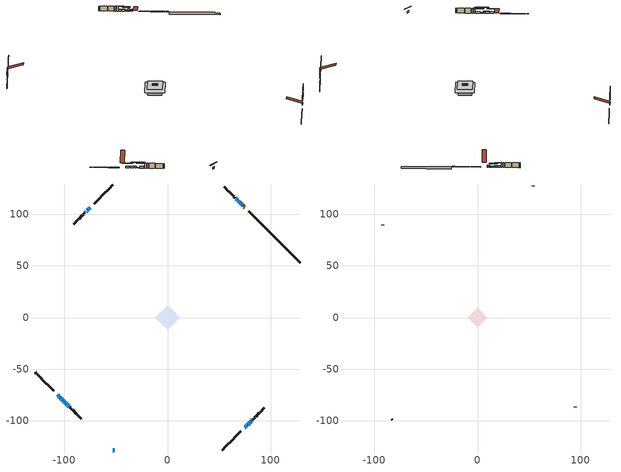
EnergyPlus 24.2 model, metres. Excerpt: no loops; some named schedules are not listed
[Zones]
conditioned space
 floor outside (Floor1 construction): -2.24,0 0,2.24 2.24,0 0,-2.24 z0.92
 floor outside (Floor2 construction): -4.57,0 0,4.57 4.57,0 0,-4.57 z0.92
 floor adiabatic (AdiabaticFloorConstruction): -12.08,0 0,12.08 12.08,0 0,-12.08 z3.36
 floor foundation (Slab1 construction): -7.81,0.65 -0.65,7.81 7.81,-0.65 0.65,-7.81 z-1.52
 wall outside (RimJoist1 construction): 53.22,-128.5 54.54,-127.18 / -128.5,-53.22 -127.18,-54.54 / -53.22,128.5 -54.54,127.18 / 96.59,85.13 95.27,86.45 z0.92:1.22
 wall outside (RimJoist2 construction): 55.2,-126.52 64.23,-117.49 / -126.52,-55.2 -117.49,-64.23 / -55.2,126.52 -64.23,117.49 / 94.61,87.11 85.58,96.14 z0.92:1.22
 wall outside (RimJoist3 construction): 64.89,-116.83 71.23,-110.5 / -116.83,-64.89 -110.5,-71.23 / -64.89,116.83 -71.23,110.5 / 84.92,96.8 78.59,103.13 z0.92:1.22
 wall outside (AdiabaticWallConstruction 1): 74.73,106.99 74.15,107.57 / 73.5,108.22 73.03,108.69 z0.92:2.95
 wall outside (AdiabaticWallConstruction): 72.37,109.35 71.98,109.74 / -77.36,104.36 -77.9,103.82 / 76.61,-105.12 77.15,-104.57 z0.92:1.84; -53.23,-128.5 -51.4,-128.5 z0.92:2.95; -106.63,-75.09 -104.48,-77.24 / 67.64,114.08 66.56,115.16 / 80.18,-101.54 81.26,-100.46 / -97.97,-83.75 -95.38,-86.34 z0.92:2.75; 71.32,110.4 70.67,111.05 z0.92:1.94; -75.09,106.63 -76.7,105.02 / -103.82,-77.9 -101.67,-80.05 / -101.01,-80.71 -100.15,-81.57 z0.92:2.44; 70.02,111.7 68.29,113.43 / 75.09,-106.63 75.95,-105.77 z0.92:2.14; 77.8,-103.92 79.53,-102.19 / -78.56,103.17 -79.42,102.3 z0.92:1.68; -99.49,-82.23 -98.63,-83.09 z0.92:1.43; 81.92,-99.8 82.35,-99.37 z0.92:2.45
 wall outside (Wall1 construction): 83.01,-98.72 83.7,-98.02 / -94.73,-86.99 -94.03,-87.69 / -80.08,101.65 -80.77,100.95 / 65.9,115.82 65.21,116.52 z0.92:5.8
 wall outside (Wall2 construction): 84.36,-97.36 84.98,-96.74 / -93.37,-88.35 -92.76,-88.96 / -81.43,100.29 -82.05,99.67 / 64.55,117.17 63.93,117.79 z0.92:5.8
 wall outside (Wall3 construction): 85.63,-96.09 89.14,-92.58 / -92.1,-89.62 -88.6,-93.12 / -82.7,99.02 -86.21,95.51 / 63.27,118.45 59.77,121.95 z0.92:5.8
 wall outside (Wall4 construction): 89.79,-91.93 94.02,-87.7 / -87.94,-93.78 -83.71,-98.01 / -86.86,94.86 -91.09,90.63 / 59.11,122.61 54.89,126.83 z0.92:5.8
 wall foundation (FoundationWall1 construction): 97.24,84.48,-1.52 97.24,84.48,0.92 125.37,56.35,0.92 125.37,56.35,0.15 128.5,53.22,0.15 128.5,53.22,-1.52
 window (WindowConstruction 14): 72.37,109.35 71.98,109.74 z0.92:1.83
 window (WindowConstruction 4): -53.22,-128.5 -51.4,-128.5 z0.92:2.95
 window (WindowConstruction 5): -106.63,-75.09 -104.48,-77.24 z0.92:2.75
 window (WindowConstruction 6): 71.32,110.4 70.67,111.05 z0.92:1.93
 window (WindowConstruction 7): -75.09,106.63 -76.7,105.02 z0.92:2.44
 window (WindowConstruction 8): -77.36,104.36 -77.9,103.82 z0.92:1.83
 window (WindowConstruction 9): 70.02,111.7 68.29,113.43 z0.92:2.14
 window (WindowConstruction): 67.64,114.08 66.56,115.16 z0.92:2.75
 window (WindowConstruction 10): 75.09,-106.63 75.95,-105.77 z0.92:2.14
 window (WindowConstruction 11): 76.61,-105.11 77.14,-104.58 z0.92:1.83
 window (WindowConstruction 12): -103.82,-77.9 -101.67,-80.05 z0.92:2.44
 window (WindowConstruction 13): -101.01,-80.71 -100.15,-81.57 z0.92:2.44
 window (WindowConstruction 15): 77.8,-103.92 79.53,-102.19 z0.92:1.68
 window (WindowConstruction 16): -99.49,-82.23 -98.63,-83.09 z0.92:1.43
 window (WindowConstruction 17): -78.56,103.16 -79.42,102.3 z0.92:1.68
 window (WindowConstruction 1): 80.18,-101.54 81.26,-100.46 z0.92:2.75
 window (WindowConstruction 2): 81.92,-99.8 82.35,-99.37 z0.92:2.44
 window (WindowConstruction 3): -97.97,-83.75 -95.38,-86.34 z0.92:2.75
 door (Door): 74.73,107 74.15,107.57 z0.92:2.95
 door (Door 1): 73.5,108.22 73.03,108.69 z0.92:2.95
 ceiling adiabatic (AdiabaticFloorConstruction): 0,-12.08 12.08,0 0,12.08 -12.08,0 z3.36
attic - vented
 floor to conditioned space (Floor3 construction Reversed): -9.33,0 0,9.33 9.33,0 0,-9.33 z5.8
 floor to conditioned space (Floor4 construction Reversed): -3.41,0 0,3.41 3.41,0 0,-3.41 z5.8
 wall outside (Wall5 construction): 94.68,-87.04 95.03,-86.69 / -83.06,-98.67 -82.71,-99.01 / -91.75,89.97 -92.1,89.62 / 54.23,127.49 53.88,127.84 z0.92:5.8
 roof outside (Roof1 construction): 74.43,-107.29,5.8 64.76,-97.62,10.35 62.21,-100.17,10.35 71.88,-109.84,5.8; -107.29,-74.43,5.8 -97.62,-64.76,10.35 -100.17,-62.21,10.35 -109.84,-71.88,5.8; -74.43,107.29,5.8 -64.76,97.62,10.35 -62.21,100.17,10.35 -71.88,109.84,5.8; 75.38,106.34,5.8 65.71,96.67,10.35 68.26,94.12,10.35 77.93,103.79,5.8
shading: 71.77,109.95 72.58,109.14 73.88,110.43 73.06,111.25 z2.13; -48.34,-128.5 -56.28,-128.5 -56.28,-128.96 -48.34,-128.96 z6; -102.32,-79.4 -108.79,-72.93 -109.12,-73.26 -102.65,-79.73 z5.8; 68.52,113.2 73.48,108.24 73.8,108.57 68.84,113.53 z4.99; -76.91,104.81 -74.88,106.84 -75.2,107.17 -77.24,105.13 z2.74; -78.11,103.61 -77.15,104.57 -77.47,104.9 -78.44,103.94 z2.13; 68.08,113.64 70.23,111.49 70.55,111.82 68.41,113.96 z2.44; 64.4,117.32 69.79,111.93 70.12,112.25 64.73,117.64 z5.8; 76.16,-105.56 74.88,-106.84 75.2,-107.17 76.49,-105.89 z2.44; 77.36,-104.36 76.39,-105.33 76.72,-105.65 77.68,-104.69 z2.13; -101.45,-80.27 -104.03,-77.69 -104.36,-78.01 -101.78,-80.59 z2.74; -99.94,-81.78 -101.22,-80.5 -101.55,-80.83 -100.26,-82.11 z2.74; 83.41,-98.31 73.92,-107.8 74.25,-108.13 83.73,-98.64 z7.17; -94.75,-86.97 -103.37,-78.35 -103.7,-78.67 -95.07,-87.3 z6.92; -83.3,98.42 -74.67,107.05 -75,107.37 -83.63,98.75 z7.17; 83.42,-98.3 78.03,-103.69 78.35,-104.02 83.74,-98.63 z5.8; 84.51,-97.21 79.76,-101.96 80.09,-102.29 84.83,-97.54 z5.5; -93.23,-88.49 -100.13,-81.59 -100.45,-81.92 -93.55,-88.82 z5.8
[Building]
Building 1: Terrain=Suburbs
[Site:Location]
Calgary Intl AP_AB: Latitude {deg}=51.11; Longitude {deg}=-114.02; Time Zone {hr}=-7; Elevation {m}=1084; Keep Site Location Information=Yes
[Site:GroundTemperature:Shallow]
0.326196, -1.55603, -1.70677, -0.813554, 2.7722, 6.34125, 9.43543, 11.3955, 11.562, 9.96783, 6.95256, 3.49299
[Site:WaterMainsTemperature]
Calculation Method=Schedule; Temperature Schedule=mains temperature schedule
[Material] Roughness=Rough; Thermal Absorptance=0.9
Name | Thickness {m} | Conductivity {W/m-K} | Density {kg/m3} | Specific Heat {J/kg-K} | Solar Absorptance | Visible Absorptance
asphalt or fiberglass shingles | 0.00635 | 0.162714 | 1121.4 | 1465.45 | 0.4 | 0.4
ceiling loosefill ins | 0.338667 | 0.0480833 | 16.02 | 1046.75 | 0.7 | 0.7
ceiling stud and cavity | 0.1397 | 0.247927 | 65.682 | 1177.47 | 0.7 | 0.7
ceiling stud and cavity 1 | 0.1397 | 0.376001 | 65.682 | 1177.47 | 0.7 | 0.7
concrete 4.0 in. | 0.1016 | 1.803125 | 2242.8 | 837.4 | 0.7 | 0.7
concrete 8.0 in. | 0.2032 | 1.803125 | 2242.8 | 837.4 | 0.7 | 0.7
door material | 0.04445 | 0.0451087 | 512.64 | 1214.23 | 0.7 | 0.7
exterior vertical ins | 0.0530839 | 0.029427 | 32.04 | 1214.23 | 0.7 | 0.7
floor covering | 0.0127 | 0.0433444 | 54.468 | 1339.84 | 0.6 | 0.6
floor rigid ins; rim joist rigid ins | 0.103632 | 0.029427 | 32.04 | 1214.23 | 0.7 | 0.7
floor rigid ins 1; wall rigid ins 1 | 0.512978 | 0.029427 | 32.04 | 1214.23 | 0.7 | 0.7
floor stud and cavity | 0.1397 | 0.0899317 | 92.3553 | 1139.71 | 0.7 | 0.7
floor stud and cavity 1 | 0.1397 | 0.0951064 | 92.3553 | 1139.71 | 0.7 | 0.7
floor stud and cavity 2 | 0.1397 | 1.75129 | 37.0049 | 1207.88 | 0.7 | 0.7
furniture material conditioned space 1 | 0.1524 | 0.115458 | 640.8 | 1214.23 | 0.6 | 0.6
gypsum board | 0.0127 | 0.160291 | 801 | 837.4 | 0.6 | 0.6
gypsum board 1 | 0.0127 | 0.160291 | 801 | 837.4 | 0.7 | 0.7
osb sheathing 0.5 in. | 0.0127 | 0.115458 | 512.64 | 1214.23 | 0.7 | 0.7
osb sheathing 0.75 in. | 0.01905 | 0.115458 | 512.64 | 1214.23 | 0.7 | 0.7
osb sheathing 2.0 in. | 0.0508 | 0.115458 | 512.64 | 1214.23 | 0.7 | 0.7
rim joist stud and cavity | 0.0508 | 0.0515565 | 125.044 | 1163.47 | 0.6 | 0.6
rim joist stud and cavity 1 | 0.0508 | 0.0504741 | 125.044 | 1163.47 | 0.6 | 0.6
slab rigid ins | 0.000517642 | 0.029427 | 32.04 | 1214.23 | 0.7 | 0.7
wall rigid ins | 0.051816 | 0.029427 | 32.04 | 1214.23 | 0.7 | 0.7
wall stud and cavity | 0.1397 | 0.244877 | 139.0536 | 1170.24 | 0.7 | 0.7
wall stud and cavity 1 | 0.1397 | 0.247938 | 139.0536 | 1170.24 | 0.7 | 0.7
wall stud and cavity 2 | 0.1397 | 0.215597 | 139.0536 | 1170.24 | 0.7 | 0.7
wall stud and cavity 3 | 0.1397 | 0.219778 | 139.0536 | 1170.24 | 0.7 | 0.7
wall stud and cavity 4 | 0.0889 | 6.9971 | 50.32683 | 1063.81 | 0.6 | 0.6
wall stud and cavity 5 | 0.0889 | 0.380278 | 52.3479 | 1209.89 | 0.7 | 0.7
wall stud and cavity 6 | 0.0889 | 0.391764 | 83.0341 | 1211.67 | 0.7 | 0.7
wood siding | 0.0254 | 0.102417 | 544.68 | 1172.36 | 0.4 | 0.4
wood siding 1 | 0.00254 | 0.102417 | 544.68 | 1172.36 | 0.4 | 0.4
wood siding 2; wood siding 3; wood siding 4 | 0.0254 | 0.102417 | 544.68 | 1172.36 | 0.7 | 0.7
[WindowMaterial:SimpleGlazingSystem]
Name | U-Factor {W/m2-K} | Solar Heat Gain Coefficient
WindowMaterial | 2.77597 | 0.65
WindowMaterial 1 | 2.736796 | 0.54
WindowMaterial 10 | 2.78279 | 0.67
WindowMaterial 11 | 3.66288 | 0.64
WindowMaterial 12 | 2.770864 | 0.64
WindowMaterial 13 | 2.76291 | 0.47
WindowMaterial 14 | 2.77541 | 0.52
WindowMaterial 2 | 2.79017 | 0.7
WindowMaterial 3 | 2.790737 | 0.7
WindowMaterial 4 | 2.78847 | 0.69
WindowMaterial 5 | 2.77143 | 0.64
WindowMaterial 6 | 2.773703 | 0.65
WindowMaterial 7 | 2.765186 | 0.62
WindowMaterial 8 | 2.77995 | 0.67
WindowMaterial 9 | 2.78619 | 0.68
[Construction]
AdiabaticFloorConstruction: floor stud and cavity 2, floor rigid ins 1, osb sheathing 0.75 in., floor covering
AdiabaticWallConstruction: wood siding 3, wall rigid ins 1, wall stud and cavity 5, gypsum board
AdiabaticWallConstruction 1: wood siding 4, wall rigid ins 1, wall stud and cavity 5, gypsum board
Door; Door 1: door material
Floor1 construction: floor stud and cavity, floor rigid ins, osb sheathing 0.75 in., floor covering
Floor2 construction: floor stud and cavity 1, floor rigid ins, osb sheathing 0.75 in., floor covering
Floor3 construction Reversed: gypsum board, ceiling stud and cavity, ceiling loosefill ins
Floor4 construction Reversed: gypsum board, ceiling stud and cavity 1, ceiling loosefill ins
FoundationWall1 construction: concrete 8.0 in., gypsum board 1
furniture construction conditioned space 1: furniture material conditioned space 1
PartitionWallConstruction: gypsum board, wall stud and cavity 6, gypsum board
RimJoist1 construction: wood siding 2, rim joist rigid ins, osb sheathing 2.0 in., rim joist stud and cavity
RimJoist2 construction; RimJoist3 construction: wood siding 2, rim joist rigid ins, osb sheathing 2.0 in., rim joist stud and cavity 1
Roof1 construction: asphalt or fiberglass shingles
Slab1 construction: slab rigid ins, concrete 4.0 in.
Wall1 construction: wood siding, wall rigid ins, osb sheathing 0.5 in., wall stud and cavity, gypsum board
Wall2 construction: wood siding, wall rigid ins, osb sheathing 0.5 in., wall stud and cavity 1, gypsum board
Wall3 construction: wood siding, wall rigid ins, osb sheathing 0.5 in., wall stud and cavity 2, gypsum board
Wall4 construction: wood siding, wall rigid ins, osb sheathing 0.5 in., wall stud and cavity 3, gypsum board
Wall5 construction: wood siding 1, wall stud and cavity 4
WindowConstruction; WindowConstruction 1: WindowMaterial
WindowConstruction 10; WindowConstruction 9: WindowMaterial 8
WindowConstruction 11; WindowConstruction 8: WindowMaterial 7
WindowConstruction 12: WindowMaterial 9
WindowConstruction 13: WindowMaterial 10
WindowConstruction 14: WindowMaterial 11
WindowConstruction 15: WindowMaterial 12
WindowConstruction 16: WindowMaterial 13
WindowConstruction 17: WindowMaterial 14
WindowConstruction 2: WindowMaterial 1
WindowConstruction 3: WindowMaterial 2
WindowConstruction 4: WindowMaterial 3
WindowConstruction 5: WindowMaterial 4
WindowConstruction 6: WindowMaterial 5
WindowConstruction 7: WindowMaterial 6
[Zone] Multiplier=1; Part of Total Floor Area=Yes
Name | Volume {m3}
attic - vented | 146.196
conditioned space | 1156.6
[Space]
Name | Zone | Volume {m3}
attic - vented 1 | attic - vented | 146.196
conditioned space 1 | conditioned space | 1156.6
[ZoneInfiltration:EffectiveLeakageArea]
infil attic - vented 1: Zone or Space=attic - vented 1; Schedule=Always On Discrete; Effective Air Leakage Area {cm2}=6768.69; Stack Coefficient=0.000656089; Wind Coefficient=1.73062e-05
[ZoneMixing]
whole house fan mix: Zone or Space=attic - vented; Schedule=Always On Continuous; Design Flow Rate Calculation Method=Flow/Zone; Design Flow Rate {m3/s}=0; Source Zone or Space=conditioned space
[SurfaceProperty:ExposedFoundationPerimeter]
Slab1: Exposed Perimeter Calculation Method=TotalExposedPerimeter; Total Exposed Perimeter {m}=44.196
[InternalMass] Zone or ZoneList=conditioned space; Space or SpaceList=conditioned space 1
Name | Construction | Surface Area {m2}
furniture mass conditioned space 1 | furniture construction conditioned space 1 | 185.94
partition wall mass | PartitionWallConstruction | 464.85
[Lights]
interior lighting: Zone or ZoneList or Space or SpaceList=conditioned space 1; Schedule=interior lighting schedule; Design Level Calculation Method=LightingLevel; Lighting Level {W}=343.2; Return Air Fraction=0; Fraction Radiant=0.6; Fraction Visible=0.2; Fraction Replaceable=1
[People]
occupants: Zone or ZoneList or Space or SpaceList=conditioned space 1; Number of People Schedule=occupants schedule; Number of People Calculation Method=People; Number of People=3; Fraction Radiant=0.314171; Sensible Heat Fraction=0.56303; Activity Level Schedule=occupants activity schedule; Carbon Dioxide Generation Rate {m3/s-W}=0; Enable ASHRAE 55 Comfort Warnings=No; Mean Radiant Temperature Calculation Type=EnclosureAveraged
[ElectricEquipment] Zone or ZoneList or Space or SpaceList=conditioned space 1; Design Level Calculation Method=EquipmentLevel
Name | Schedule | Design Level {W} | Fraction Latent | Fraction Radiant | Fraction Lost
clothes dryer | clothes dryer schedule | 140.772 | 0.015 | 0.081 | 0.85
clothes washer | clothes washer schedule | 32.1985 | 0.03 | 0.162 | 0.7
cooking range | cooking range schedule | 215.147 | 0.08 | 0.432 | 0.2
dishwasher | dishwasher schedule | 66.8632 | 0.3 | 0.18 | 0.4
fridge | fridge schedule | 72.9452 | 0 | 0.6 | 0
mech vent house fan | mech vent house fan schedule | 0 | 0 | 0 | 1
mech vent house fan cfis | mech vent house fan cfis schedule | 0 | 0 | 0 | 0
misc plug loads | misc plug loads schedule | 494.7 | 0.045 | 0.513 | 0.1
whole house fan | Always On Discrete | 0 | 0 | 0 | 1
[OtherEquipment] Zone or ZoneList or Space or SpaceList=conditioned space 1; Design Level Calculation Method=EquipmentLevel
Name | Fuel Type | Schedule | Design Level {W} | Fraction Latent | Fraction Radiant | Fraction Lost
clothes dryer 1 | Electricity | clothes dryer schedule | 0 | 0.015 | 0.081 | 0.85
cooking range 1 | Electricity | cooking range schedule | 0 | 0.08 | 0.432 | 0.2
general water use latent | None | general water use schedule | 62.594 | 1 | 0 | 0
general water use sensible | None | general water use schedule | -61.6891 | 0 | 0.6 | 0
mech vent house fan latent load | None | Always On Discrete | 0 | 1 | 0 | 0
mech vent house fan sensible load | None | Always On Discrete | 0 | 0 | 0 | 0
water heater energy adjustment1 | NaturalGas | Always On Discrete | 0.01 | 0 | 0 | 1
[ZoneInfiltration:DesignFlowRate] Zone or ZoneList or Space or SpaceList=conditioned space 1; Schedule=Always On Discrete; Design Flow Rate Calculation Method=Flow/Zone; Design Flow Rate {m3/s}=0
infil flow; natural vent flow; whole house fan flow
[Foundation:Kiva]
Foundation Kiva 1: Initial Indoor Air Temperature {C}=18; Wall Height Above Grade {m}=0.919978; Wall Depth Below Slab {m}=0.2032; Custom Block Material Name 1=exterior vertical ins; Custom Block Depth 1 {m}=2.43998; Custom Block X Position 1 {m}=0.2159; Custom Block Z Position 1 {m}=0
[Foundation:Kiva:Settings]
Soil Conductivity {W/m-K}=0.849921; Soil Density {kg/m3}=1842.3; Soil Specific Heat {J/kg-K}=418.7; Ground Solar Absorptivity=0.9; Ground Thermal Absorptivity=0.9; Ground Surface Roughness {m}=0.03; Far-Field Width {m}=40; Deep-Ground Boundary Condition=ZeroFlux; Deep-Ground Depth {m}=40; Minimum Cell Dimension {m}=0.2; Maximum Cell Growth Coefficient=3; Simulation Timestep=Timestep
[Exterior:Lights]
exterior lighting: Schedule=exterior lighting schedule; Design Level {W}=75.6
[Schedule:Constant]
Name | Hourly Value
Always On Continuous; mech vent house fan schedule; mech vent house fan cfis schedule; Always On Discrete | 1
occupants activity schedule | 117.228
fridge schedule | 0
[Schedule:Week:Daily]
interior lighting schedule Week Rule - Jan1-Jan27: interior lighting schedule day, interior lighting schedule day, interior lighting schedule day, interior lighting schedule day, interior lighting schedule day, interior lighting schedule day, interior lighting schedule day, interior lighting schedule default day, interior lighting schedule default day, interior lighting schedule default day, interior lighting schedule default day, interior lighting schedule default day
interior lighting schedule Week Rule - Jan28-Feb3: interior lighting schedule day, interior lighting schedule day, interior lighting schedule day, interior lighting schedule day, interior lighting schedule day 1, interior lighting schedule day 1, interior lighting schedule day 1, interior lighting schedule default day, interior lighting schedule default day, interior lighting schedule default day, interior lighting schedule default day, interior lighting schedule default day
interior lighting schedule Week Rule - Feb4-Feb24: interior lighting schedule day 1, interior lighting schedule day 1, interior lighting schedule day 1, interior lighting schedule day 1, interior lighting schedule day 1, interior lighting schedule day 1, interior lighting schedule day 1, interior lighting schedule default day, interior lighting schedule default day, interior lighting schedule default day, interior lighting schedule default day, interior lighting schedule default day
interior lighting schedule Week Rule - Feb25-Mar3: interior lighting schedule day 1, interior lighting schedule day 1, interior lighting schedule day 1, interior lighting schedule day 1, interior lighting schedule day 2, interior lighting schedule day 2, interior lighting schedule day 2, interior lighting schedule default day, interior lighting schedule default day, interior lighting schedule default day, interior lighting schedule default day, interior lighting schedule default day
interior lighting schedule Week Rule - Mar4-Mar31: interior lighting schedule day 2, interior lighting schedule day 2, interior lighting schedule day 2, interior lighting schedule day 2, interior lighting schedule day 2, interior lighting schedule day 2, interior lighting schedule day 2, interior lighting schedule default day, interior lighting schedule default day, interior lighting schedule default day, interior lighting schedule default day, interior lighting schedule default day
interior lighting schedule Week Rule - Apr1-Apr28: interior lighting schedule day 3, interior lighting schedule day 3, interior lighting schedule day 3, interior lighting schedule day 3, interior lighting schedule day 3, interior lighting schedule day 3, interior lighting schedule day 3, interior lighting schedule default day, interior lighting schedule default day, interior lighting schedule default day, interior lighting schedule default day, interior lighting schedule default day
interior lighting schedule Week Rule - Apr29-May5: interior lighting schedule day 3, interior lighting schedule day 3, interior lighting schedule day 4, interior lighting schedule day 4, interior lighting schedule day 4, interior lighting schedule day 4, interior lighting schedule day 4, interior lighting schedule default day, interior lighting schedule default day, interior lighting schedule default day, interior lighting schedule default day, interior lighting schedule default day
interior lighting schedule Week Rule - May6-May26: interior lighting schedule day 4, interior lighting schedule day 4, interior lighting schedule day 4, interior lighting schedule day 4, interior lighting schedule day 4, interior lighting schedule day 4, interior lighting schedule day 4, interior lighting schedule default day, interior lighting schedule default day, interior lighting schedule default day, interior lighting schedule default day, interior lighting schedule default day
interior lighting schedule Week Rule - May27-Jun2: interior lighting schedule day 4, interior lighting schedule day 4, interior lighting schedule day 4, interior lighting schedule day 4, interior lighting schedule day 4, interior lighting schedule day 5, interior lighting schedule day 5, interior lighting schedule default day, interior lighting schedule default day, interior lighting schedule default day, interior lighting schedule default day, interior lighting schedule default day
interior lighting schedule Week Rule - Jun3-Jun30: interior lighting schedule day 5, interior lighting schedule day 5, interior lighting schedule day 5, interior lighting schedule day 5, interior lighting schedule day 5, interior lighting schedule day 5, interior lighting schedule day 5, interior lighting schedule default day, interior lighting schedule default day, interior lighting schedule default day, interior lighting schedule default day, interior lighting schedule default day
interior lighting schedule Week Rule - Jul1-Jul28: interior lighting schedule day 6, interior lighting schedule day 6, interior lighting schedule day 6, interior lighting schedule day 6, interior lighting schedule day 6, interior lighting schedule day 6, interior lighting schedule day 6, interior lighting schedule default day, interior lighting schedule default day, interior lighting schedule default day, interior lighting schedule default day, interior lighting schedule default day
interior lighting schedule Week Rule - Jul29-Aug4: interior lighting schedule day 6, interior lighting schedule day 6, interior lighting schedule day 6, interior lighting schedule day 7, interior lighting schedule day 7, interior lighting schedule day 7, interior lighting schedule day 7, interior lighting schedule default day, interior lighting schedule default day, interior lighting schedule default day, interior lighting schedule default day, interior lighting schedule default day
interior lighting schedule Week Rule - Aug5-Aug25: interior lighting schedule day 7, interior lighting schedule day 7, interior lighting schedule day 7, interior lighting schedule day 7, interior lighting schedule day 7, interior lighting schedule day 7, interior lighting schedule day 7, interior lighting schedule default day, interior lighting schedule default day, interior lighting schedule default day, interior lighting schedule default day, interior lighting schedule default day
interior lighting schedule Week Rule - Aug26-Sep1: interior lighting schedule day 7, interior lighting schedule day 7, interior lighting schedule day 7, interior lighting schedule day 7, interior lighting schedule day 7, interior lighting schedule day 7, interior lighting schedule day 8, interior lighting schedule default day, interior lighting schedule default day, interior lighting schedule default day, interior lighting schedule default day, interior lighting schedule default day
interior lighting schedule Week Rule - Sep2-Sep29: interior lighting schedule day 8, interior lighting schedule day 8, interior lighting schedule day 8, interior lighting schedule day 8, interior lighting schedule day 8, interior lighting schedule day 8, interior lighting schedule day 8, interior lighting schedule default day, interior lighting schedule default day, interior lighting schedule default day, interior lighting schedule default day, interior lighting schedule default day
interior lighting schedule Week Rule - Sep30-Oct6: interior lighting schedule day 8, interior lighting schedule day 9, interior lighting schedule day 9, interior lighting schedule day 9, interior lighting schedule day 9, interior lighting schedule day 9, interior lighting schedule day 9, interior lighting schedule default day, interior lighting schedule default day, interior lighting schedule default day, interior lighting schedule default day, interior lighting schedule default day
interior lighting schedule Week Rule - Oct7-Oct27: interior lighting schedule day 9, interior lighting schedule day 9, interior lighting schedule day 9, interior lighting schedule day 9, interior lighting schedule day 9, interior lighting schedule day 9, interior lighting schedule day 9, interior lighting schedule default day, interior lighting schedule default day, interior lighting schedule default day, interior lighting schedule default day, interior lighting schedule default day
interior lighting schedule Week Rule - Oct28-Nov3: interior lighting schedule day 9, interior lighting schedule day 9, interior lighting schedule day 9, interior lighting schedule day 9, interior lighting schedule day 10, interior lighting schedule day 10, interior lighting schedule day 10, interior lighting schedule default day, interior lighting schedule default day, interior lighting schedule default day, interior lighting schedule default day, interior lighting schedule default day
interior lighting schedule Week Rule - Nov4-Nov24: interior lighting schedule day 10, interior lighting schedule day 10, interior lighting schedule day 10, interior lighting schedule day 10, interior lighting schedule day 10, interior lighting schedule day 10, interior lighting schedule day 10, interior lighting schedule default day, interior lighting schedule default day, interior lighting schedule default day, interior lighting schedule default day, interior lighting schedule default day
interior lighting schedule Week Rule - Nov25-Dec1: interior lighting schedule day 10, interior lighting schedule day 10, interior lighting schedule day 10, interior lighting schedule day 10, interior lighting schedule day 10, interior lighting schedule day 10, interior lighting schedule day 11, interior lighting schedule default day, interior lighting schedule default day, interior lighting schedule default day, interior lighting schedule default day, interior lighting schedule default day
interior lighting schedule Week Rule - Dec2-Dec31: interior lighting schedule day 11, interior lighting schedule day 11, interior lighting schedule day 11, interior lighting schedule day 11, interior lighting schedule day 11, interior lighting schedule day 11, interior lighting schedule day 11, interior lighting schedule default day, interior lighting schedule default day, interior lighting schedule default day, interior lighting schedule default day, interior lighting schedule default day
occupants schedule Week Rule - Jan1-Dec31: occupants schedule day, occupants schedule day, occupants schedule day, occupants schedule day, occupants schedule day, occupants schedule day, occupants schedule day, occupants schedule default day, occupants schedule default day, occupants schedule default day, occupants schedule default day, occupants schedule default day
clothes dryer schedule Week Rule - Jan1-Dec31: clothes dryer schedule day, clothes dryer schedule day, clothes dryer schedule day, clothes dryer schedule day, clothes dryer schedule day, clothes dryer schedule day, clothes dryer schedule day, clothes dryer schedule default day, clothes dryer schedule default day, clothes dryer schedule default day, clothes dryer schedule default day, clothes dryer schedule default day
clothes washer schedule Week Rule - Jan1-Dec31: clothes washer schedule day, clothes washer schedule day, clothes washer schedule day, clothes washer schedule day, clothes washer schedule day, clothes washer schedule day, clothes washer schedule day, clothes washer schedule default day, clothes washer schedule default day, clothes washer schedule default day, clothes washer schedule default day, clothes washer schedule default day
cooking range schedule Week Rule - Jan1-Dec31: cooking range schedule day, cooking range schedule day, cooking range schedule day, cooking range schedule day, cooking range schedule day, cooking range schedule day, cooking range schedule day, cooking range schedule default day, cooking range schedule default day, cooking range schedule default day, cooking range schedule default day, cooking range schedule default day
dishwasher schedule Week Rule - Jan1-Dec31: dishwasher schedule day, dishwasher schedule day, dishwasher schedule day, dishwasher schedule day, dishwasher schedule day, dishwasher schedule day, dishwasher schedule day, dishwasher schedule default day, dishwasher schedule default day, dishwasher schedule default day, dishwasher schedule default day, dishwasher schedule default day
misc plug loads schedule Week Rule - Jan1-Dec31: misc plug loads schedule day, misc plug loads schedule day, misc plug loads schedule day, misc plug loads schedule day, misc plug loads schedule day, misc plug loads schedule day, misc plug loads schedule day, misc plug loads schedule default day, misc plug loads schedule default day, misc plug loads schedule default day, misc plug loads schedule default day, misc plug loads schedule default day
general water use schedule Week Rule - Jan1-Dec31: general water use schedule day, general water use schedule day, general water use schedule day, general water use schedule day, general water use schedule day, general water use schedule day, general water use schedule day, general water use schedule default day, general water use schedule default day, general water use schedule default day, general water use schedule default day, general water use schedule default day
exterior lighting schedule Week Rule - Jan1-Jan27: exterior lighting schedule day, exterior lighting schedule day, exterior lighting schedule day, exterior lighting schedule day, exterior lighting schedule day, exterior lighting schedule day, exterior lighting schedule day, exterior lighting schedule default day, exterior lighting schedule default day, exterior lighting schedule default day, exterior lighting schedule default day, exterior lighting schedule default day
exterior lighting schedule Week Rule - Jan28-Feb3: exterior lighting schedule day, exterior lighting schedule day, exterior lighting schedule day, exterior lighting schedule day, exterior lighting schedule day 1, exterior lighting schedule day 1, exterior lighting schedule day 1, exterior lighting schedule default day, exterior lighting schedule default day, exterior lighting schedule default day, exterior lighting schedule default day, exterior lighting schedule default day
exterior lighting schedule Week Rule - Feb4-Feb24: exterior lighting schedule day 1, exterior lighting schedule day 1, exterior lighting schedule day 1, exterior lighting schedule day 1, exterior lighting schedule day 1, exterior lighting schedule day 1, exterior lighting schedule day 1, exterior lighting schedule default day, exterior lighting schedule default day, exterior lighting schedule default day, exterior lighting schedule default day, exterior lighting schedule default day
exterior lighting schedule Week Rule - Feb25-Mar3: exterior lighting schedule day 1, exterior lighting schedule day 1, exterior lighting schedule day 1, exterior lighting schedule day 1, exterior lighting schedule day 2, exterior lighting schedule day 2, exterior lighting schedule day 2, exterior lighting schedule default day, exterior lighting schedule default day, exterior lighting schedule default day, exterior lighting schedule default day, exterior lighting schedule default day
exterior lighting schedule Week Rule - Mar4-Mar31: exterior lighting schedule day 2, exterior lighting schedule day 2, exterior lighting schedule day 2, exterior lighting schedule day 2, exterior lighting schedule day 2, exterior lighting schedule day 2, exterior lighting schedule day 2, exterior lighting schedule default day, exterior lighting schedule default day, exterior lighting schedule default day, exterior lighting schedule default day, exterior lighting schedule default day
exterior lighting schedule Week Rule - Apr1-Apr28: exterior lighting schedule day 3, exterior lighting schedule day 3, exterior lighting schedule day 3, exterior lighting schedule day 3, exterior lighting schedule day 3, exterior lighting schedule day 3, exterior lighting schedule day 3, exterior lighting schedule default day, exterior lighting schedule default day, exterior lighting schedule default day, exterior lighting schedule default day, exterior lighting schedule default day
exterior lighting schedule Week Rule - Apr29-May5: exterior lighting schedule day 3, exterior lighting schedule day 3, exterior lighting schedule day 4, exterior lighting schedule day 4, exterior lighting schedule day 4, exterior lighting schedule day 4, exterior lighting schedule day 4, exterior lighting schedule default day, exterior lighting schedule default day, exterior lighting schedule default day, exterior lighting schedule default day, exterior lighting schedule default day
exterior lighting schedule Week Rule - May6-May26: exterior lighting schedule day 4, exterior lighting schedule day 4, exterior lighting schedule day 4, exterior lighting schedule day 4, exterior lighting schedule day 4, exterior lighting schedule day 4, exterior lighting schedule day 4, exterior lighting schedule default day, exterior lighting schedule default day, exterior lighting schedule default day, exterior lighting schedule default day, exterior lighting schedule default day
exterior lighting schedule Week Rule - May27-Jun2: exterior lighting schedule day 4, exterior lighting schedule day 4, exterior lighting schedule day 4, exterior lighting schedule day 4, exterior lighting schedule day 4, exterior lighting schedule day 5, exterior lighting schedule day 5, exterior lighting schedule default day, exterior lighting schedule default day, exterior lighting schedule default day, exterior lighting schedule default day, exterior lighting schedule default day
exterior lighting schedule Week Rule - Jun3-Jun30: exterior lighting schedule day 5, exterior lighting schedule day 5, exterior lighting schedule day 5, exterior lighting schedule day 5, exterior lighting schedule day 5, exterior lighting schedule day 5, exterior lighting schedule day 5, exterior lighting schedule default day, exterior lighting schedule default day, exterior lighting schedule default day, exterior lighting schedule default day, exterior lighting schedule default day
exterior lighting schedule Week Rule - Jul1-Jul28: exterior lighting schedule day 6, exterior lighting schedule day 6, exterior lighting schedule day 6, exterior lighting schedule day 6, exterior lighting schedule day 6, exterior lighting schedule day 6, exterior lighting schedule day 6, exterior lighting schedule default day, exterior lighting schedule default day, exterior lighting schedule default day, exterior lighting schedule default day, exterior lighting schedule default day
[Schedule:Year]
interior lighting schedule: interior lighting schedule Week Rule - Jan1-Jan27, 1, 1, 1, 27, interior lighting schedule Week Rule - Jan28-Feb3, 1, 28, 2, 3, interior lighting schedule Week Rule - Feb4-Feb24, 2, 4, 2, 24, interior lighting schedule Week Rule - Feb25-Mar3, 2, 25, 3, 3, interior lighting schedule Week Rule - Mar4-Mar31, 3, 4, 3, 31, interior lighting schedule Week Rule - Apr1-Apr28, 4, 1, 4, 28, interior lighting schedule Week Rule - Apr29-May5, 4, 29, 5, 5, interior lighting schedule Week Rule - May6-May26, 5, 6, 5, 26, interior lighting schedule Week Rule - May27-Jun2, 5, 27, 6, 2, interior lighting schedule Week Rule - Jun3-Jun30, 6, 3, 6, 30, interior lighting schedule Week Rule - Jul1-Jul28, 7, 1, 7, 28, interior lighting schedule Week Rule - Jul29-Aug4, 7, 29, 8, 4, interior lighting schedule Week Rule - Aug5-Aug25, 8, 5, 8, 25, interior lighting schedule Week Rule - Aug26-Sep1, 8, 26, 9, 1, interior lighting schedule Week Rule - Sep2-Sep29, 9, 2, 9, 29, interior lighting schedule Week Rule - Sep30-Oct6, 9, 30, 10, 6, interior lighting schedule Week Rule - Oct7-Oct27, 10, 7, 10, 27, interior lighting schedule Week Rule - Oct28-Nov3, 10, 28, 11, 3, interior lighting schedule Week Rule - Nov4-Nov24, 11, 4, 11, 24, interior lighting schedule Week Rule - Nov25-Dec1, 11, 25, 12, 1, interior lighting schedule Week Rule - Dec2-Dec31, 12, 2, 12, 31
occupants schedule: occupants schedule Week Rule - Jan1-Dec31, 1, 1, 12, 31
clothes dryer schedule: clothes dryer schedule Week Rule - Jan1-Dec31, 1, 1, 12, 31
clothes washer schedule: clothes washer schedule Week Rule - Jan1-Dec31, 1, 1, 12, 31
cooking range schedule: cooking range schedule Week Rule - Jan1-Dec31, 1, 1, 12, 31
dishwasher schedule: dishwasher schedule Week Rule - Jan1-Dec31, 1, 1, 12, 31
misc plug loads schedule: misc plug loads schedule Week Rule - Jan1-Dec31, 1, 1, 12, 31
general water use schedule: general water use schedule Week Rule - Jan1-Dec31, 1, 1, 12, 31
exterior lighting schedule: exterior lighting schedule Week Rule - Jan1-Jan27, 1, 1, 1, 27, exterior lighting schedule Week Rule - Jan28-Feb3, 1, 28, 2, 3, exterior lighting schedule Week Rule - Feb4-Feb24, 2, 4, 2, 24, exterior lighting schedule Week Rule - Feb25-Mar3, 2, 25, 3, 3, exterior lighting schedule Week Rule - Mar4-Mar31, 3, 4, 3, 31, exterior lighting schedule Week Rule - Apr1-Apr28, 4, 1, 4, 28, exterior lighting schedule Week Rule - Apr29-May5, 4, 29, 5, 5, exterior lighting schedule Week Rule - May6-May26, 5, 6, 5, 26, exterior lighting schedule Week Rule - May27-Jun2, 5, 27, 6, 2, exterior lighting schedule Week Rule - Jun3-Jun30, 6, 3, 6, 30, exterior lighting schedule Week Rule - Jul1-Jul28, 7, 1, 7, 28, exterior lighting schedule Week Rule - Jul29-Aug4, 7, 29, 8, 4, exterior lighting schedule Week Rule - Aug5-Aug25, 8, 5, 8, 25, exterior lighting schedule Week Rule - Aug26-Sep1, 8, 26, 9, 1, exterior lighting schedule Week Rule - Sep2-Sep29, 9, 2, 9, 29, exterior lighting schedule Week Rule - Sep30-Oct6, 9, 30, 10, 6, exterior lighting schedule Week Rule - Oct7-Oct27, 10, 7, 10, 27, exterior lighting schedule Week Rule - Oct28-Nov3, 10, 28, 11, 3, exterior lighting schedule Week Rule - Nov4-Nov24, 11, 4, 11, 24, exterior lighting schedule Week Rule - Nov25-Dec1, 11, 25, 12, 1, exterior lighting schedule Week Rule - Dec2-Dec31, 12, 2, 12, 31
[Schedule:Compact]
mains temperature schedule: Through: 01/01, For: AllDays, Until: 24:00, 5.30611, Through: 01/02, For: AllDays, Until: 24:00, 5.24556, Through: 01/03, For: AllDays, Until: 24:00, 5.18611, Through: 01/04, For: AllDays, Until: 24:00, 5.12778, Through: 01/05, For: AllDays, Until: 24:00, 5.07, Through: 01/06, For: AllDays, Until: 24:00, 5.01278, Through: 01/07, For: AllDays, Until: 24:00, 4.95722, Through: 01/08, For: AllDays, Until: 24:00, 4.90222, Through: 01/09, For: AllDays, Until: 24:00, 4.84778, Through: 01/10, For: AllDays, Until: 24:00, 4.795, Through: 01/11, For: AllDays, Until: 24:00, 4.74278, Through: 01/12, For: AllDays, Until: 24:00, 4.69167, Through: 01/13, For: AllDays, Until: 24:00, 4.64111, Through: 01/14, For: AllDays, Until: 24:00, 4.59222, Through: 01/15, For: AllDays, Until: 24:00, 4.54389, Through: 01/16, For: AllDays, Until: 24:00, 4.49722, Through: 01/17, For: AllDays, Until: 24:00, 4.45111, Through: 01/18, For: AllDays, Until: 24:00, 4.40611, Through: 01/19, For: AllDays, Until: 24:00, 4.36222, Through: 01/20, For: AllDays, Until: 24:00, 4.32, Through: 01/21, For: AllDays, Until: 24:00, 4.27833, Through: 01/22, For: AllDays, Until: 24:00, 4.23778, Through: 01/23, For: AllDays, Until: 24:00, 4.19833, Through: 01/24, For: AllDays, Until: 24:00, 4.16056, Through: 01/25, For: AllDays, Until: 24:00, 4.12333, Through: 01/26, For: AllDays, Until: 24:00, 4.08778, Through: 01/27, For: AllDays, Until: 24:00, 4.05278, Through: 01/28, For: AllDays, Until: 24:00, 4.01944, Through: 01/29, For: AllDays, Until: 24:00, 3.98722, Through: 01/30, For: AllDays, Until: 24:00, 3.95611, Through: 01/31, For: AllDays, Until: 24:00, 3.92667, Through: 02/01, For: AllDays, Until: 24:00, 3.89778, Through: 02/02, For: AllDays, Until: 24:00, 3.87056, Through: 02/03, For: AllDays, Until: 24:00, 3.84444, Through: 02/04, For: AllDays, Until: 24:00, 3.82, Through: 02/05, For: AllDays, Until: 24:00, 3.79611, Through: 02/06, For: AllDays, Until: 24:00, 3.77389, Through: 02/07, For: AllDays, Until: 24:00, 3.75333, Through: 02/08, For: AllDays, Until: 24:00, 3.73333, Through: 02/09, For: AllDays, Until: 24:00, 3.715, Through: 02/10, For: AllDays, Until: 24:00, 3.69778, Through: 02/11, For: AllDays, Until: 24:00, 3.68222, Through: 02/12, For: AllDays, Until: 24:00, 3.66778, Through: 02/13, For: AllDays, Until: 24:00, 3.65444, Through: 02/14, For: AllDays, Until: 24:00, 3.64278, Through: 02/15, For: AllDays, Until: 24:00, 3.63222, Through: 02/16, For: AllDays, Until: 24:00, 3.62278, Through: 02/17, For: AllDays, Until: 24:00, 3.615, Through: 02/18, For: AllDays, Until: 24:00, 3.60833, Through: 02/19, For: AllDays, Until: 24:00, 3.60333, Through: 02/20, For: AllDays, Until: 24:00, 3.59944, Through: 02/21, For: AllDays, Until: 24:00, 3.59667, Through: 02/22, For: AllDays, Until: 24:00, 3.59556, Through: 02/23, For: AllDays, Until: 24:00, 3.59556, Through: 02/24, For: AllDays, Until: 24:00, 3.59722, Through: 02/25, For: AllDays, Until: 24:00, 3.6, Through: 02/26, For: AllDays, Until: 24:00, 3.60389, Through: 02/27, For: AllDays, Until: 24:00, 3.60944, Through: 02/28, For: AllDays, Until: 24:00, 3.61611, Through: 03/01, For: AllDays, Until: 24:00, 3.62444, Through: 03/02, For: AllDays, Until: 24:00, 3.63333, Through: 03/03, For: AllDays, Until: 24:00, 3.64444, Through: 03/04, For: AllDays, Until: 24:00, 3.65611, Through: 03/05, For: AllDays, Until: 24:00, 3.67, Through: 03/06, For: AllDays, Until: 24:00, 3.68444, Through: 03/07, For: AllDays, Until: 24:00, 3.70056, Through: 03/08, For: AllDays, Until: 24:00, 3.71778, Through: 03/09, For: AllDays, Until: 24:00, 3.73611, Through: 03/10, For: AllDays, Until: 24:00, 3.75611, Through: 03/11, For: AllDays, Until: 24:00, 3.77722, Through: 03/12, For: AllDays, Until: 24:00, 3.79944, Through: 03/13, For: AllDays, Until: 24:00, 3.82333, Through: 03/14, For: AllDays, Until: 24:00, 3.84833, Through: 03/15, For: AllDays, Until: 24:00, 3.87444, Through: 03/16, For: AllDays, Until: 24:00, 3.90222, Through: 03/17, For: AllDays, Until: 24:00, 3.93056, Through: 03/18, For: AllDays, Until: 24:00, 3.96056, Through: 03/19, For: AllDays, Until: 24:00, 3.99167, Through: 03/20, For: AllDays, Until: 24:00, 4.02444, Through: 03/21, For: AllDays, Until: 24:00, 4.05778, Through: 03/22, For: AllDays, Until: 24:00, 4.09278, Through: 03/23, For: AllDays, Until: 24:00, 4.12833, Through: 03/24, For: AllDays, Until: 24:00, 4.16556, Through: 03/25, For: AllDays, Until: 24:00, 4.20389, Through: 03/26, For: AllDays, Until: 24:00, 4.24333, Through: 03/27, For: AllDays, Until: 24:00, 4.28389, Through: 03/28, For: AllDays, Until: 24:00, 4.32611, Through: 03/29, For: AllDays, Until: 24:00, 4.36889, Through: 03/30, For: AllDays, Until: 24:00, 4.41278, Through: 03/31, For: AllDays, Until: 24:00, 4.45778, Through: 04/01, For: AllDays, Until: 24:00, 4.50389, Through: 04/02, For: AllDays, Until: 24:00, 4.55111, Through: 04/03, For: AllDays, Until: 24:00, 4.59944, Through: 04/04, For: AllDays, Until: 24:00, 4.64833, Through: 04/05, For: AllDays, Until: 24:00, 4.69889, Through: 04/06, For: AllDays, Until: 24:00, 4.75, Through: 04/07, For: AllDays, Until: 24:00, 4.80222, Through: 04/08, For: AllDays, Until: 24:00, 4.85556, Through: 04/09, For: AllDays, Until: 24:00, 4.91, Through: 04/10, For: AllDays, Until: 24:00, 4.965, Through: 04/11, For: AllDays, Until: 24:00, 5.02111, Through: 04/12, For: AllDays, Until: 24:00, 5.07833, Through: 04/13, For: AllDays, Until: 24:00, 5.13611, Through: 04/14, For: AllDays, Until: 24:00, 5.195, Through: 04/15, For: AllDays, Until: 24:00, 5.25444, Through: 04/16, For: AllDays, Until: 24:00, 5.315, Through: 04/17, For: AllDays, Until: 24:00, 5.37611, Through: 04/18, For: AllDays, Until: 24:00, 5.43833, Through: 04/19, For: AllDays, Until: 24:00, 5.50111, Through: 04/20, For: AllDays, Until: 24:00, 5.565, Through: 04/21, For: AllDays, Until: 24:00, 5.62944, Through: 04/22, For: AllDays, Until: 24:00, 5.69444, Through: 04/23, For: AllDays, Until: 24:00, 5.76, Through: 04/24, For: AllDays, Until: 24:00, 5.82667, Through: 04/25, For: AllDays, Until: 24:00, 5.89389, Through: 04/26, For: AllDays, Until: 24:00, 5.96167, Through: 04/27, For: AllDays, Until: 24:00, 6.03056, Through: 04/28, For: AllDays, Until: 24:00, 6.09944, Through: 04/29, For: AllDays, Until: 24:00, 6.16944, Through: 04/30, For: AllDays, Until: 24:00, 6.23944, Through: 05/01, For: AllDays, Until: 24:00, 6.31056, Through: 05/02, For: AllDays, Until: 24:00, 6.38167, Through: 05/03, For: AllDays, Until: 24:00, 6.45333, Through: 05/04, For: AllDays, Until: 24:00, 6.52611, Through: 05/05, For: AllDays, Until: 24:00, 6.59889, Through: 05/06, For: AllDays, Until: 24:00, 6.67167, Through: 05/07, For: AllDays, Until: 24:00, 6.74556, Through: 05/08, For: AllDays, Until: 24:00, 6.81944, Through: 05/09, For: AllDays, Until: 24:00, 6.89389, Through: 05/10, For: AllDays, Until: 24:00, 6.96889, Through: 05/11, For: AllDays, Until: 24:00, 7.04389, Through: 05/12, For: AllDays, Until: 24:00, 7.11944, Through: 05/13, For: AllDays, Until: 24:00, 7.195, Through: 05/14, For: AllDays, Until: 24:00, 7.27111, Through: 05/15, For: AllDays, Until: 24:00, 7.34722, Through: 05/16, For: AllDays, Until: 24:00, 7.42389, Through: 05/17, For: AllDays, Until: 24:00, 7.50056, Through: 05/18, For: AllDays, Until: 24:00, 7.57722, Through: 05/19, For: AllDays, Until: 24:00, 7.65444, Through: 05/20, For: AllDays, Until: 24:00, 7.73167, Through: 05/21, For: AllDays, Until: 24:00, 7.80889, Through: 05/22, For: AllDays, Until: 24:00, 7.88611, Through: 05/23, For: AllDays, Until: 24:00, 7.96333, Through: 05/24, For: AllDays, Until: 24:00, 8.04111, Through: 05/25, For: AllDays, Until: 24:00, 8.11833, Through: 05/26, For: AllDays, Until: 24:00, 8.19611, Through: 05/27, For: AllDays, Until: 24:00, 8.27333, Through: 05/28, For: AllDays, Until: 24:00, 8.35056, Through: 05/29, For: AllDays, Until: 24:00, 8.42778, Through: 05/30, For: AllDays, Until: 24:00, 8.505, Through: 05/31, For: AllDays, Until: 24:00, 8.58222, Through: 06/01, For: AllDays, Until: 24:00, 8.65889, Through: 06/02, For: AllDays, Until: 24:00, 8.73556, Through: 06/03, For: AllDays, Until: 24:00, 8.81222, Through: 06/04, For: AllDays, Until: 24:00, 8.88889, Through: 06/05, For: AllDays, Until: 24:00, 8.965, Through: 06/06, For: AllDays, Until: 24:00, 9.04056, Through: 06/07, For: AllDays, Until: 24:00, 9.11611, Through: 06/08, For: AllDays, Until: 24:00, 9.19167, Through: 06/09, For: AllDays, Until: 24:00, 9.26667, Through: 06/10, For: AllDays, Until: 24:00, 9.34111, Through: 06/11, For: AllDays, Until: 24:00, 9.41556, Through: 06/12, For: AllDays, Until: 24:00, 9.48889, Through: 06/13, For: AllDays, Until: 24:00, 9.56278, Through: 06/14, For: AllDays, Until: 24:00, 9.63556, Through: 06/15, For: AllDays, Until: 24:00, 9.70833, Through: 06/16, For: AllDays, Until: 24:00, 9.78, Through: 06/17, For: AllDays, Until: 24:00, 9.85167, Through: 06/18, For: AllDays, Until: 24:00, 9.92278, Through: 06/19, For: AllDays, Until: 24:00, 9.99333, Through: 06/20, For: AllDays, Until: 24:00, 10.0633, Through: 06/21, For: AllDays, Until: 24:00, 10.1328, Through: 06/22, For: AllDays, Until: 24:00, 10.2011, Through: 06/23, For: AllDays, Until: 24:00, 10.2694, Through: 06/24, For: AllDays, Until: 24:00, 10.3367, Through: 06/25, For: AllDays, Until: 24:00, 10.4039, Through: 06/26, For: AllDays, Until: 24:00, 10.47, Through: 06/27, For: AllDays, Until: 24:00, 10.5356, Through: 06/28, For: AllDays, Until: 24:00, 10.6, Through: 06/29, For: AllDays, Until: 24:00, 10.6639, Through: 06/30, For: AllDays, Until: 24:00, 10.7272, Through: 07/01, For: AllDays, Until: 24:00, 10.7894, Through: 07/02, For: AllDays, Until: 24:00, 10.8511, Through: 07/03, For: AllDays, Until: 24:00, 10.9122, Through: 07/04, For: AllDays, Until: 24:00, 10.9722, Through: 07/05, For: AllDays, Until: 24:00, 11.0311, Through: 07/06, For: AllDays, Until: 24:00, 11.0894, Through: 07/07, For: AllDays, Until: 24:00, 11.1467, Through: 07/08, For: AllDays, Until: 24:00, 11.2033, Through: 07/09, For: AllDays, Until: 24:00, 11.2589, Through: 07/10, For: AllDays, Until: 24:00, 11.3133, Through: 07/11, For: AllDays, Until: 24:00, 11.3672, Through: 07/12, For: AllDays, Until: 24:00, 11.42, Through: 07/13, For: AllDays, Until: 24:00, 11.4717, Through: 07/14, For: AllDays, Until: 24:00, 11.5222, Through: 07/15, For: AllDays, Until: 24:00, 11.5717, Through: 07/16, For: AllDays, Until: 24:00, 11.6206, Through: 07/17, For: AllDays, Until: 24:00, 11.6683, Through: 07/18, For: AllDays, Until: 24:00, 11.715, Through: 07/19, For: AllDays, Until: 24:00, 11.76, Through: 07/20, For: AllDays, Until: 24:00, 11.8044, Through: 07/21, For: AllDays, Until: 24:00, 11.8478, Through: 07/22, For: AllDays, Until: 24:00, 11.89, Through: 07/23, For: AllDays, Until: 24:00, 11.9311, Through: 07/24, For: AllDays, Until: 24:00, 11.9711, Through: 07/25, For: AllDays, Until: 24:00, 12.01, Through: 07/26, For: AllDays, Until: 24:00, 12.0478, Through: 07/27, For: AllDays, Until: 24:00, 12.0839, Through: 07/28, For: AllDays, Until: 24:00, 12.1194, Through: 07/29, For: AllDays, Until: 24:00, 12.1533, Through: 07/30, For: AllDays, Until: 24:00, 12.1861, Through: 07/31, For: AllDays, Until: 24:00, 12.2178, Through: 08/01, For: AllDays, Until: 24:00, 12.2483, Through: 08/02, For: AllDays, Until: 24:00, 12.2778, Through: 08/03, For: AllDays, Until: 24:00, 12.3056, Through: 08/04, For: AllDays, Until: 24:00, 12.3322, Through: 08/05, For: AllDays, Until: 24:00, 12.3578, Through: 08/06, For: AllDays, Until: 24:00, 12.3822, Through: 08/07, For: AllDays, Until: 24:00, 12.405, Through: 08/08, For: AllDays, Until: 24:00, 12.4267, Through: 08/09, For: AllDays, Until: 24:00, 12.4472, Through: 08/10, For: AllDays, Until: 24:00, 12.4661, Through: 08/11, For: AllDays, Until: 24:00, 12.4839, Through: 08/12, For: AllDays, Until: 24:00, 12.5006, Through: 08/13, For: AllDays, Until: 24:00, 12.5156, Through: 08/14, For: AllDays, Until: 24:00, 12.5294, Through: 08/15, For: AllDays, Until: 24:00, 12.5422, Through: 08/16, For: AllDays, Until: 24:00, 12.5533, Through: 08/17, For: AllDays, Until: 24:00, 12.5633, Through: 08/18, For: AllDays, Until: 24:00, 12.5722, Through: 08/19, For: AllDays, Until: 24:00, 12.5794, Through: 08/20, For: AllDays, Until: 24:00, 12.585, Through: 08/21, For: AllDays, Until: 24:00, 12.59, Through: 08/22, For: AllDays, Until: 24:00, 12.5933, Through: 08/23, For: AllDays, Until: 24:00, 12.595, Through: 08/24, For: AllDays, Until: 24:00, 12.5961, Through: 08/25, For: AllDays, Until: 24:00, 12.595, Through: 08/26, For: AllDays, Until: 24:00, 12.5933, Through: 08/27, For: AllDays, Until: 24:00, 12.59, Through: 08/28, For: AllDays, Until: 24:00, 12.585, Through: 08/29, For: AllDays, Until: 24:00, 12.5789, Through: 08/30, For: AllDays, Until: 24:00, 12.5717, Through: 08/31, For: AllDays, Until: 24:00, 12.5633, Through: 09/01, For: AllDays, Until: 24:00, 12.5533, Through: 09/02, For: AllDays, Until: 24:00, 12.5417, Through: 09/03, For: AllDays, Until: 24:00, 12.5289, Through: 09/04, For: AllDays, Until: 24:00, 12.515, Through: 09/05, For: AllDays, Until: 24:00, 12.5, Through: 09/06, For: AllDays, Until: 24:00, 12.4833, Through: 09/07, For: AllDays, Until: 24:00, 12.4656, Through: 09/08, For: AllDays, Until: 24:00, 12.4467, Through: 09/09, For: AllDays, Until: 24:00, 12.4261, Through: 09/10, For: AllDays, Until: 24:00, 12.4044, Through: 09/11, For: AllDays, Until: 24:00, 12.3811, Through: 09/12, For: AllDays, Until: 24:00, 12.3572, Through: 09/13, For: AllDays, Until: 24:00, 12.3317, Through: 09/14, For: AllDays, Until: 24:00, 12.3044, Through: 09/15, For: AllDays, Until: 24:00, 12.2767, Through: 09/16, For: AllDays, Until: 24:00, 12.2472, Through: 09/17, For: AllDays, Until: 24:00, 12.2167, Through: 09/18, For: AllDays, Until: 24:00, 12.185, Through: 09/19, For: AllDays, Until: 24:00, 12.1522, Through: 09/20, For: AllDays, Until: 24:00, 12.1183, Through: 09/21, For: AllDays, Until: 24:00, 12.0828, Through: 09/22, For: AllDays, Until: 24:00, 12.0461, Through: 09/23, For: AllDays, Until: 24:00, 12.0089, Through: 09/24, For: AllDays, Until: 24:00, 11.97, Through: 09/25, For: AllDays, Until: 24:00, 11.93, Through: 09/26, For: AllDays, Until: 24:00, 11.8889, Through: 09/27, For: AllDays, Until: 24:00, 11.8467, Through: 09/28, For: AllDays, Until: 24:00, 11.8033, Through: 09/29, For: AllDays, Until: 24:00, 11.7589, Through: 09/30, For: AllDays, Until: 24:00, 11.7133, Through: 10/01, For: AllDays, Until: 24:00, 11.6667, Through: 10/02, For: AllDays, Until: 24:00, 11.6189, Through: 10/03, For: AllDays, Until: 24:00, 11.5706, Through: 10/04, For: AllDays, Until: 24:00, 11.5206, Through: 10/05, For: AllDays, Until: 24:00, 11.47, Through: 10/06, For: AllDays, Until: 24:00, 11.4183, Through: 10/07, For: AllDays, Until: 24:00, 11.3656, Through: 10/08, For: AllDays, Until: 24:00, 11.3117, Through: 10/09, For: AllDays, Until: 24:00, 11.2572, Through: 10/10, For: AllDays, Until: 24:00, 11.2017, Through: 10/11, For: AllDays, Until: 24:00, 11.145, Through: 10/12, For: AllDays, Until: 24:00, 11.0878, Through: 10/13, For: AllDays, Until: 24:00, 11.0294, Through: 10/14, For: AllDays, Until: 24:00, 10.97, Through: 10/15, For: AllDays, Until: 24:00, 10.91, Through: 10/16, For: AllDays, Until: 24:00, 10.8494, Through: 10/17, For: AllDays, Until: 24:00, 10.7878, Through: 10/18, For: AllDays, Until: 24:00, 10.725, Through: 10/19, For: AllDays, Until: 24:00, 10.6617, Through: 10/20, For: AllDays, Until: 24:00, 10.5978, Through: 10/21, For: AllDays, Until: 24:00, 10.5333, Through: 10/22, For: AllDays, Until: 24:00, 10.4678, Through: 10/23, For: AllDays, Until: 24:00, 10.4017, Through: 10/24, For: AllDays, Until: 24:00, 10.3344, Through: 10/25, For: AllDays, Until: 24:00, 10.2672, Through: 10/26, For: AllDays, Until: 24:00, 10.1989, Through: 10/27, For: AllDays, Until: 24:00, 10.1306, Through: 10/28, For: AllDays, Until: 24:00, 10.0611, Through: 10/29, For: AllDays, Until: 24:00, 9.99111, Through: 10/30, For: AllDays, Until: 24:00, 9.92056, Through: 10/31, For: AllDays, Until: 24:00, 9.84944, Through: 11/01, For: AllDays, Until: 24:00, 9.77778, Through: 11/02, For: AllDays, Until: 24:00, 9.70556, Through: 11/03, For: AllDays, Until: 24:00, 9.63333, Through: 11/04, For: AllDays, Until: 24:00, 9.56, Through: 11/05, For: AllDays, Until: 24:00, 9.48667, Through: 11/06, For: AllDays, Until: 24:00, 9.41278, Through: 11/07, For: AllDays, Until: 24:00, 9.33889, Through: 11/08, For: AllDays, Until: 24:00, 9.26389, Through: 11/09, For: AllDays, Until: 24:00, 9.18889, Through: 11/10, For: AllDays, Until: 24:00, 9.11389, Through: 11/11, For: AllDays, Until: 24:00, 9.03833, Through: 11/12, For: AllDays, Until: 24:00, 8.96222, Through: 11/13, For: AllDays, Until: 24:00, 8.88611, Through: 11/14, For: AllDays, Until: 24:00, 8.81, Through: 11/15, For: AllDays, Until: 24:00, 8.73333, Through: 11/16, For: AllDays, Until: 24:00, 8.65667, Through: 11/17, For: AllDays, Until: 24:00, 8.57944, Through: 11/18, For: AllDays, Until: 24:00, 8.50278, Through: 11/19, For: AllDays, Until: 24:00, 8.42556, Through: 11/20, For: AllDays, Until: 24:00, 8.34833, Through: 11/21, For: AllDays, Until: 24:00, 8.27056, Through: 11/22, For: AllDays, Until: 24:00, 8.19333, Through: 11/23, For: AllDays, Until: 24:00, 8.11611, Through: 11/24, For: AllDays, Until: 24:00, 8.03833, Through: 11/25, For: AllDays, Until: 24:00, 7.96111, Through: 11/26, For: AllDays, Until: 24:00, 7.88389, Through: 11/27, For: AllDays, Until: 24:00, 7.80611, Through: 11/28, For: AllDays, Until: 24:00, 7.72889, Through: 11/29, For: AllDays, Until: 24:00, 7.65222, Through: 11/30, For: AllDays, Until: 24:00, 7.575, Through: 12/01, For: AllDays, Until: 24:00, 7.49833, Through: 12/02, For: AllDays, Until: 24:00, 7.42167, Through: 12/03, For: AllDays, Until: 24:00, 7.345, Through: 12/04, For: AllDays, Until: 24:00, 7.26889, Through: 12/05, For: AllDays, Until: 24:00, 7.19278, Through: 12/06, For: AllDays, Until: 24:00, 7.11722, Through: 12/07, For: AllDays, Until: 24:00, 7.04167, Through: 12/08, For: AllDays, Until: 24:00, 6.96667, Through: 12/09, For: AllDays, Until: 24:00, 6.89167, Through: 12/10, For: AllDays, Until: 24:00, 6.81722, Through: 12/11, For: AllDays, Until: 24:00, 6.74333, Through: 12/12, For: AllDays, Until: 24:00, 6.66944, Through: 12/13, For: AllDays, Until: 24:00, 6.59611, Through: 12/14, For: AllDays, Until: 24:00, 6.52333, Through: 12/15, For: AllDays, Until: 24:00, 6.45111, Through: 12/16, For: AllDays, Until: 24:00, 6.37944, Through: 12/17, For: AllDays, Until: 24:00, 6.30778, Through: 12/18, For: AllDays, Until: 24:00, 6.23722, Through: 12/19, For: AllDays, Until: 24:00, 6.16667, Through: 12/20, For: AllDays, Until: 24:00, 6.09722, Through: 12/21, For: AllDays, Until: 24:00, 6.02833, Through: 12/22, For: AllDays, Until: 24:00, 5.95944, Through: 12/23, For: AllDays, Until: 24:00, 5.89167, Through: 12/24, For: AllDays, Until: 24:00, 5.82444, Through: 12/25, For: AllDays, Until: 24:00, 5.75833, Through: 12/26, For: AllDays, Until: 24:00, 5.69222, Through: 12/27, For: AllDays, Until: 24:00, 5.62722, Through: 12/28, For: AllDays, Until: 24:00, 5.56278, Through: 12/29, For: AllDays, Until: 24:00, 5.49889, Through: 12/30, For: AllDays, Until: 24:00, 5.43611, Through: 12/31, For: AllDays, Until: 24:00, 5.37444
